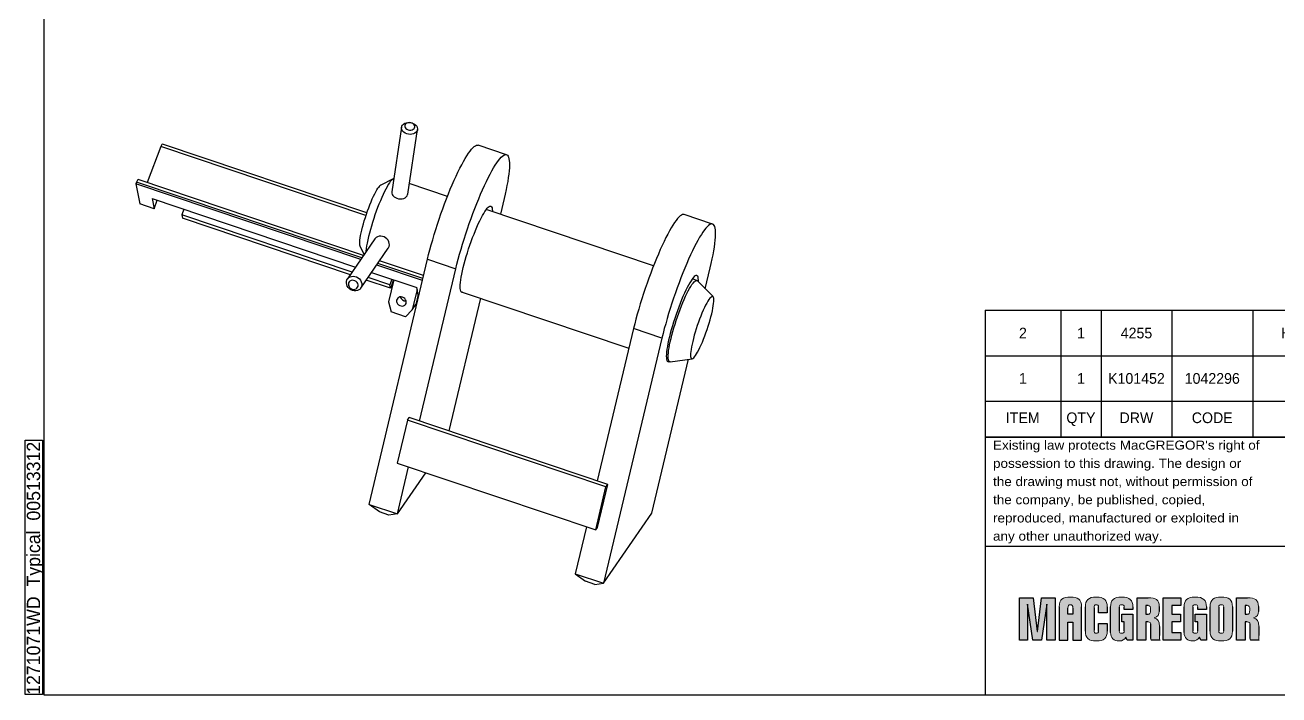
# Model space of a CAD drawing. Header units: millimetres. Extents: x 8 to 2090, y 25 to 1460.
# Drawn here: x 8 to 1248, y 25 to 687 of the extents above; entities that cross this region are included whole.
import ezdxf

# ---------------------------------------------------------------- set-up
doc = ezdxf.new("R2010")
doc.units = ezdxf.units.MM
doc.header["$LTSCALE"] = 5
doc.layers.add('AM_0', color=7, linetype='Continuous', lineweight=25)
doc.layers.add('AM_6', color=2, linetype='Continuous')
doc.layers.add('AM_8', color=1, linetype='Continuous')
doc.styles.add('SLDTEXTSTYLE0', font='ARIAL.TTF', dxfattribs={"width": 0.948})
doc.styles.add('SLDTEXTSTYLE4', font='ARIAL.TTF', dxfattribs={"width": 1.061948})

# ---------------------------------------------------------------- blocks, each defined once
blk = doc.blocks.new('SW_NOTE_0')
at = {"layer": 'AM_6', "color": 0}
for p, q in [((-18.8, 0.2), (-18.8, 251.9)), ((-18.8, 251.9), (-1.4, 251.9)), ((-1.4, 251.9), (-1.4, 0.2)), ((-1.4, 0.2), (-18.8, 0.2))]:
    blk.add_line(p, q, dxfattribs=at)
at = {"layer": 'AM_6', "color": 0, "insert": (-17.1, 0), "char_height": 13.229, "attachment_point": 1, "rotation": 90, "style": 'SLDTEXTSTYLE0'}
blk.add_mtext('1271071WD_Typical_00513312', dxfattribs=at)
blk = doc.blocks.new('SW_TABLEANNOTATION_1')
at = {"layer": 'AM_0', "color": 0}
for p, q in [((0, 89.9), (0, 45)), ((0, 89.9), (75, 89.9)), ((75, 89.9), (75, 45)), ((75, 89.9), (115, 89.9)), ((115, 89.9), (115, 45)), ((115, 89.9), (185, 89.9)), ((185, 89.9), (185, 45)), ((185, 89.9), (265, 89.9)), ((265, 89.9), (265, 45)), ((265, 89.9), (490, 89.9)), ((490, 89.9), (490, 45)), ((490, 89.9), (610, 89.9)), ((610, 89.9), (610, 45)), ((610, 89.9), (870, 89.9)), ((870, 89.9), (870, 45)), ((870, 89.9), (967.5, 89.9)), ((967.5, 89.9), (967.5, 45)), ((967.5, 89.9), (1032.5, 89.9)), ((1032.5, 89.9), (1032.5, 45)), ((1032.5, 89.9), (1117.5, 89.9)), ((1117.5, 89.9), (1117.5, 45)), ((0, 45), (0, 0)), ((0, 45), (75, 45)), ((75, 45), (75, 0)), ((75, 45), (115, 45)), ((115, 45), (115, 0)), ((115, 45), (185, 45)), ((185, 45), (185, 0)), ((185, 45), (265, 45)), ((265, 45), (265, 0)), ((265, 45), (490, 45)), ((490, 45), (490, 0)), ((490, 45), (610, 45)), ((610, 45), (610, 0)), ((610, 45), (870, 45)), ((870, 45), (870, 0)), ((870, 45), (967.5, 45)), ((967.5, 45), (967.5, 0)), ((967.5, 45), (1032.5, 45)), ((1032.5, 45), (1032.5, 0)), ((1032.5, 45), (1117.5, 45)), ((1117.5, 45), (1117.5, 0)), ((0, 0), (0, -35.5)), ((0, 0), (75, 0)), ((75, 0), (75, -35.5)), ((75, 0), (115, 0)), ((115, 0), (115, -35.5)), ((115, 0), (185, 0)), ((185, 0), (185, -35.5)), ((185, 0), (265, 0)), ((265, 0), (265, -35.5)), ((265, 0), (490, 0)), ((490, 0), (490, -35.5)), ((490, 0), (610, 0)), ((610, 0), (610, -35.5)), ((610, 0), (870, 0)), ((870, 0), (870, -35.5)), ((870, 0), (967.5, 0)), ((967.5, 0), (967.5, -35.5)), ((967.5, 0), (1032.5, 0)), ((1032.5, 0), (1032.5, -35.5)), ((1032.5, 0), (1117.5, 0)), ((1117.5, 0), (1117.5, -35.5)), ((0, -35.5), (75, -35.5)), ((75, -35.5), (115, -35.5)), ((115, -35.5), (185, -35.5)), ((185, -35.5), (265, -35.5)), ((265, -35.5), (490, -35.5)), ((490, -35.5), (610, -35.5)), ((610, -35.5), (870, -35.5)), ((870, -35.5), (967.5, -35.5)), ((967.5, -35.5), (1032.5, -35.5)), ((1032.5, -35.5), (1117.5, -35.5))]:
    blk.add_line(p, q, dxfattribs=at)
at = {"layer": 'AM_0', "color": 0, "attachment_point": 1, "style": 'SLDTEXTSTYLE0'}
for s, insert, char_height in [('2', (33.6, 72.7), 10.6), ('1', (91.1, 72.7), 10.6), ('4255', (134.3, 72.7), 10.58), ('HOLD-DOWN ASSEMBLY', (293.2, 72.7), 10.583), ('4255-L', (528, 72.7), 10.58), ('LONGITUDINAL COAMING', (652.2, 72.7), 10.583), ('27.6', (986.3, 72.7), 10.58), ('M', (1069.1, 72.7), 10.6), ('1', (33.6, 27.8), 10.6), ('1', (91.1, 27.8), 10.6), ('K101452', (121.8, 27.8), 10.58), ('1042296', (197.6, 27.8), 10.58), ('PIN', (365.7, 27.8), 10.58), ('K101452-', (519.4, 27.8), 10.58), ('15.6', (986.3, 27.8), 10.58), ('M', (1069.1, 27.8), 10.6), ('ITEM', (20.6, -11.1), 10.58), ('QTY', (80.5, -11.1), 10.58), ('DRW', (133.1, -11.1), 10.58), ('CODE', (204.6, -11.1), 10.58), ('DESCRIPTION', (329.3, -11.1), 10.583), ('TYPE', (531.6, -11.1), 10.58), ('SIZE / DIMENSIONS', (673.8, -11.1), 10.583), ('MATERIAL', (883.5, -11.1), 10.58), ('Weight', (978.1, -11.1), 10.58), ('DELIVERY', (1040.1, -11.1), 10.58)]:
    blk.add_mtext(s, dxfattribs=dict(at, insert=insert, char_height=char_height))

msp = doc.modelspace()

# ---------------------------------------------------------------- hatches: boundary and pattern name
at = {"layer": 'AM_8'}
for points in [[(1005.07, 120.82), (1009.23, 87.67), (1009.35, 87.67), (1013.33, 120.82), (1026.92, 120.82), (1026.92, 79), (1018.83, 79), (1018.83, 114.73), (1018.72, 114.73), (1013.45, 79), (1004.95, 79), (999.68, 114.73), (999.57, 114.73), (999.57, 79), (991.48, 79), (991.48, 120.82)], [(1133.79, 79), (1133.79, 120.82), (1151.36, 120.82), (1151.36, 113.21), (1142.34, 113.21), (1142.34, 104.66), (1150.95, 104.66), (1150.95, 97.04), (1142.34, 97.04), (1142.34, 86.62), (1151.36, 86.62), (1151.36, 79)]]:
    msp.add_hatch(color=256, dxfattribs=at).paths.add_polyline_path(points, flags=0)
h = msp.add_hatch(color=256, dxfattribs=at)
edge = h.paths.add_edge_path(flags=0)
edge.add_spline(control_points=[(1053.02, 111.83), (1053.02, 119.72), (1049.47, 121.64), (1041.97, 121.64)], knot_values=[9, 9, 9, 9, 10, 10, 10, 10], weights=[1, 1, 1, 1], degree=3, periodic=0)
edge.add_spline(control_points=[(1041.97, 121.64), (1034.45, 121.64), (1030.95, 119.72), (1030.95, 111.83)], knot_values=[0, 0, 0, 0, 1, 1, 1, 1], weights=[1, 1, 1, 1], degree=3, periodic=0)
edge.add_line((1030.95, 111.83), (1030.95, 108.94))
edge.add_line((1030.95, 108.94), (1030.95, 79.01))
edge.add_line((1030.95, 79.01), (1039.5, 79.01))
edge.add_line((1039.5, 79.01), (1039.5, 96.85))
edge.add_line((1039.5, 96.85), (1044.41, 96.85))
edge.add_line((1044.41, 96.85), (1044.41, 79.01))
edge.add_line((1044.41, 79.01), (1053.02, 79.01))
edge.add_line((1053.02, 79.01), (1053.02, 111.83))
edge = h.paths.add_edge_path(flags=0)
edge.add_spline(control_points=[(1039.5, 110.57), (1039.5, 113.49), (1040.2, 114.06), (1041.97, 114.06)], knot_values=[2, 2, 2, 2, 3, 3, 3, 3], weights=[1, 1, 1, 1], degree=3, periodic=0)
edge.add_spline(control_points=[(1041.97, 114.06), (1043.72, 114.06), (1044.41, 113.49), (1044.41, 110.57)], knot_values=[3, 3, 3, 3, 4, 4, 4, 4], weights=[1, 1, 1, 1], degree=3, periodic=0)
edge.add_line((1044.41, 110.57), (1044.41, 104.58))
edge.add_line((1044.41, 104.58), (1039.5, 104.58))
edge.add_line((1039.5, 104.58), (1039.5, 110.57))
h = msp.add_hatch(color=256, dxfattribs=at)
edge = h.paths.add_edge_path(flags=0)
edge.add_spline(control_points=[(1067.62, 78.18), (1059.83, 78.18), (1056.84, 81.11), (1056.84, 88.02)], knot_values=[14, 14, 14, 14, 15, 15, 15, 15], weights=[1, 1, 1, 1], degree=3, periodic=0)
edge.add_line((1056.84, 88.02), (1056.84, 111.8))
edge.add_spline(control_points=[(1056.84, 111.8), (1056.84, 118.71), (1059.83, 121.64), (1067.62, 121.64)], knot_values=[0, 0, 0, 0, 1, 1, 1, 1], weights=[1, 1, 1, 1], degree=3, periodic=0)
edge.add_spline(control_points=[(1067.62, 121.64), (1075.41, 121.64), (1078.39, 118.71), (1078.39, 111.8)], knot_values=[1, 1, 1, 1, 2, 2, 2, 2], weights=[1, 1, 1, 1], degree=3, periodic=0)
edge.add_line((1078.39, 111.8), (1078.39, 105.89))
edge.add_line((1078.39, 105.89), (1069.84, 105.89))
edge.add_line((1069.84, 105.89), (1069.84, 112.15))
edge.add_spline(control_points=[(1069.84, 112.15), (1069.84, 113.38), (1068.79, 114.03), (1067.62, 114.03)], knot_values=[5, 5, 5, 5, 6, 6, 6, 6], weights=[1, 1, 1, 1], degree=3, periodic=0)
edge.add_spline(control_points=[(1067.62, 114.03), (1066.09, 114.03), (1065.39, 113.38), (1065.39, 111.1)], knot_values=[6, 6, 6, 6, 7, 7, 7, 7], weights=[1, 1, 1, 1], degree=3, periodic=0)
edge.add_line((1065.39, 111.1), (1065.39, 88.73))
edge.add_spline(control_points=[(1065.39, 88.73), (1065.39, 86.44), (1066.09, 85.8), (1067.62, 85.8)], knot_values=[8, 8, 8, 8, 9, 9, 9, 9], weights=[1, 1, 1, 1], degree=3, periodic=0)
edge.add_spline(control_points=[(1067.62, 85.8), (1068.79, 85.8), (1069.84, 86.44), (1069.84, 87.67)], knot_values=[9, 9, 9, 9, 10, 10, 10, 10], weights=[1, 1, 1, 1], degree=3, periodic=0)
edge.add_line((1069.84, 87.67), (1069.84, 95.4))
edge.add_line((1069.84, 95.4), (1078.39, 95.4))
edge.add_line((1078.39, 95.4), (1078.39, 88.02))
edge.add_spline(control_points=[(1078.39, 88.02), (1078.39, 81.11), (1075.41, 78.18), (1067.62, 78.18)], knot_values=[13, 13, 13, 13, 14, 14, 14, 14], weights=[1, 1, 1, 1], degree=3, periodic=0)
h = msp.add_hatch(color=256, dxfattribs=at)
edge = h.paths.add_edge_path(flags=0)
edge.add_spline(control_points=[(1092.8, 85.8), (1094.56, 85.8), (1095.26, 86.44), (1095.26, 88.08)], knot_values=[14, 14, 14, 14, 15, 15, 15, 15], weights=[1, 1, 1, 1], degree=3, periodic=0)
edge.add_line((1095.26, 88.08), (1095.26, 97.04))
edge.add_line((1095.26, 97.04), (1092.74, 97.04))
edge.add_line((1092.74, 97.04), (1092.74, 104.66))
edge.add_line((1092.74, 104.66), (1103.81, 104.66))
edge.add_line((1103.81, 104.66), (1103.81, 79))
edge.add_line((1103.81, 79), (1098.25, 79))
edge.add_line((1098.25, 79), (1097.02, 82.05))
edge.add_spline(control_points=[(1097.02, 82.05), (1095.26, 79.47), (1093.79, 78.18), (1090.11, 78.18)], knot_values=[2, 2, 2, 2, 3, 3, 3, 3], weights=[1, 1, 1, 1], degree=3, periodic=0)
edge.add_spline(control_points=[(1090.11, 78.18), (1085.13, 78.18), (1081.79, 81.11), (1081.79, 86.44)], knot_values=[3, 3, 3, 3, 4, 4, 4, 4], weights=[1, 1, 1, 1], degree=3, periodic=0)
edge.add_line((1081.79, 86.44), (1081.79, 111.8))
edge.add_spline(control_points=[(1081.79, 111.8), (1081.79, 118.71), (1084.78, 121.64), (1092.57, 121.64)], knot_values=[5, 5, 5, 5, 6, 6, 6, 6], weights=[1, 1, 1, 1], degree=3, periodic=0)
edge.add_spline(control_points=[(1092.57, 121.64), (1100.82, 121.64), (1103.81, 118.71), (1103.81, 111.8)], knot_values=[6, 6, 6, 6, 7, 7, 7, 7], weights=[1, 1, 1, 1], degree=3, periodic=0)
edge.add_line((1103.81, 111.8), (1103.81, 109.22))
edge.add_line((1103.81, 109.22), (1095.26, 109.22))
edge.add_line((1095.26, 109.22), (1095.26, 111.74))
edge.add_spline(control_points=[(1095.26, 111.74), (1095.26, 113.38), (1094.56, 114.03), (1092.8, 114.03)], knot_values=[10, 10, 10, 10, 11, 11, 11, 11], weights=[1, 1, 1, 1], degree=3, periodic=0)
edge.add_spline(control_points=[(1092.8, 114.03), (1091.04, 114.03), (1090.34, 113.38), (1090.34, 111.74)], knot_values=[11, 11, 11, 11, 12, 12, 12, 12], weights=[1, 1, 1, 1], degree=3, periodic=0)
edge.add_line((1090.34, 111.74), (1090.34, 88.08))
edge.add_spline(control_points=[(1090.34, 88.08), (1090.34, 86.44), (1091.04, 85.8), (1092.8, 85.8)], knot_values=[13, 13, 13, 13, 14, 14, 14, 14], weights=[1, 1, 1, 1], degree=3, periodic=0)
h = msp.add_hatch(color=256, dxfattribs=at)
edge = h.paths.add_edge_path(flags=0)
edge.add_spline(control_points=[(1121.55, 94.93), (1121.55, 96.34), (1120.56, 97.04), (1118.8, 97.04)], knot_values=[12, 12, 12, 12, 13, 13, 13, 13], weights=[1, 1, 1, 1], degree=3, periodic=0)
edge.add_line((1118.8, 97.04), (1116.63, 97.04))
edge.add_line((1116.63, 97.04), (1116.63, 79))
edge.add_line((1116.63, 79), (1108.08, 79))
edge.add_line((1108.08, 79), (1108.08, 120.82))
edge.add_line((1108.08, 120.82), (1119.04, 120.82))
edge.add_spline(control_points=[(1119.04, 120.82), (1126.53, 120.82), (1129.87, 118.95), (1129.87, 112.27)], knot_values=[2, 2, 2, 2, 3, 3, 3, 3], weights=[1, 1, 1, 1], degree=3, periodic=0)
edge.add_line((1129.87, 112.27), (1129.87, 107.29))
edge.add_spline(control_points=[(1129.87, 107.29), (1129.87, 104.77), (1128.82, 101.61), (1124.95, 101.03)], knot_values=[4, 4, 4, 4, 5, 5, 5, 5], weights=[1, 1, 1, 1], degree=3, periodic=0)
edge.add_line((1124.95, 101.03), (1124.95, 100.91))
edge.add_spline(control_points=[(1124.95, 100.91), (1128.46, 100.32), (1130.1, 97.98), (1130.1, 92.65)], knot_values=[6, 6, 6, 6, 7, 7, 7, 7], weights=[1, 1, 1, 1], degree=3, periodic=0)
edge.add_line((1130.1, 92.65), (1130.1, 83.57))
edge.add_spline(control_points=[(1130.1, 83.57), (1130.1, 80.35), (1130.1, 79.65), (1130.69, 79)], knot_values=[8, 8, 8, 8, 9, 9, 9, 9], weights=[1, 1, 1, 1], degree=3, periodic=0)
edge.add_line((1130.69, 79), (1122.08, 79))
edge.add_spline(control_points=[(1122.08, 79), (1121.73, 79.65), (1121.55, 80.23), (1121.55, 80.7)], knot_values=[10, 10, 10, 10, 11, 11, 11, 11], weights=[1, 1, 1, 1], degree=3, periodic=0)
edge.add_line((1121.55, 80.7), (1121.55, 94.93))
edge = h.paths.add_edge_path(flags=0)
edge.add_spline(control_points=[(1118.8, 104.66), (1120.62, 104.66), (1121.32, 105.24), (1121.32, 108.93)], knot_values=[1, 1, 1, 1, 2, 2, 2, 2], weights=[1, 1, 1, 1], degree=3, periodic=0)
edge.add_spline(control_points=[(1121.32, 108.93), (1121.32, 112.39), (1120.85, 113.21), (1118.8, 113.21)], knot_values=[2, 2, 2, 2, 3, 3, 3, 3], weights=[1, 1, 1, 1], degree=3, periodic=0)
edge.add_line((1118.8, 113.21), (1116.63, 113.21))
edge.add_line((1116.63, 113.21), (1116.63, 104.66))
edge.add_line((1116.63, 104.66), (1118.8, 104.66))
h = msp.add_hatch(color=256, dxfattribs=at)
edge = h.paths.add_edge_path(flags=0)
edge.add_spline(control_points=[(1165.59, 85.8), (1167.35, 85.8), (1168.05, 86.44), (1168.05, 88.08)], knot_values=[14, 14, 14, 14, 15, 15, 15, 15], weights=[1, 1, 1, 1], degree=3, periodic=0)
edge.add_line((1168.05, 88.08), (1168.05, 97.04))
edge.add_line((1168.05, 97.04), (1165.54, 97.04))
edge.add_line((1165.54, 97.04), (1165.54, 104.66))
edge.add_line((1165.54, 104.66), (1176.6, 104.66))
edge.add_line((1176.6, 104.66), (1176.6, 79))
edge.add_line((1176.6, 79), (1171.04, 79))
edge.add_line((1171.04, 79), (1169.81, 82.05))
edge.add_spline(control_points=[(1169.81, 82.05), (1168.05, 79.47), (1166.59, 78.18), (1162.9, 78.18)], knot_values=[2, 2, 2, 2, 3, 3, 3, 3], weights=[1, 1, 1, 1], degree=3, periodic=0)
edge.add_spline(control_points=[(1162.9, 78.18), (1157.92, 78.18), (1154.58, 81.11), (1154.58, 86.44)], knot_values=[3, 3, 3, 3, 4, 4, 4, 4], weights=[1, 1, 1, 1], degree=3, periodic=0)
edge.add_line((1154.58, 86.44), (1154.58, 111.8))
edge.add_spline(control_points=[(1154.58, 111.8), (1154.58, 118.71), (1157.57, 121.64), (1165.36, 121.64)], knot_values=[5, 5, 5, 5, 6, 6, 6, 6], weights=[1, 1, 1, 1], degree=3, periodic=0)
edge.add_spline(control_points=[(1165.36, 121.64), (1173.62, 121.64), (1176.6, 118.71), (1176.6, 111.8)], knot_values=[6, 6, 6, 6, 7, 7, 7, 7], weights=[1, 1, 1, 1], degree=3, periodic=0)
edge.add_line((1176.6, 111.8), (1176.6, 109.22))
edge.add_line((1176.6, 109.22), (1168.05, 109.22))
edge.add_line((1168.05, 109.22), (1168.05, 111.74))
edge.add_spline(control_points=[(1168.05, 111.74), (1168.05, 113.38), (1167.35, 114.03), (1165.59, 114.03)], knot_values=[10, 10, 10, 10, 11, 11, 11, 11], weights=[1, 1, 1, 1], degree=3, periodic=0)
edge.add_spline(control_points=[(1165.59, 114.03), (1163.84, 114.03), (1163.13, 113.38), (1163.13, 111.74)], knot_values=[11, 11, 11, 11, 12, 12, 12, 12], weights=[1, 1, 1, 1], degree=3, periodic=0)
edge.add_line((1163.13, 111.74), (1163.13, 88.08))
edge.add_spline(control_points=[(1163.13, 88.08), (1163.13, 86.44), (1163.84, 85.8), (1165.59, 85.8)], knot_values=[13, 13, 13, 13, 14, 14, 14, 14], weights=[1, 1, 1, 1], degree=3, periodic=0)
h = msp.add_hatch(color=256, dxfattribs=at)
edge = h.paths.add_edge_path(flags=0)
edge.add_spline(control_points=[(1191.3, 78.18), (1183.81, 78.18), (1180.29, 80.18), (1180.29, 88.02)], knot_values=[4, 4, 4, 4, 5, 5, 5, 5], weights=[1, 1, 1, 1], degree=3, periodic=0)
edge.add_line((1180.29, 88.02), (1180.29, 111.8))
edge.add_spline(control_points=[(1180.29, 111.8), (1180.29, 119.65), (1183.81, 121.64), (1191.3, 121.64)], knot_values=[0, 0, 0, 0, 1, 1, 1, 1], weights=[1, 1, 1, 1], degree=3, periodic=0)
edge.add_spline(control_points=[(1191.3, 121.64), (1198.8, 121.64), (1202.31, 119.65), (1202.31, 111.8)], knot_values=[1, 1, 1, 1, 2, 2, 2, 2], weights=[1, 1, 1, 1], degree=3, periodic=0)
edge.add_line((1202.31, 111.8), (1202.31, 88.02))
edge.add_spline(control_points=[(1202.31, 88.02), (1202.31, 80.18), (1198.8, 78.18), (1191.3, 78.18)], knot_values=[3, 3, 3, 3, 4, 4, 4, 4], weights=[1, 1, 1, 1], degree=3, periodic=0)
edge = h.paths.add_edge_path(flags=0)
edge.add_spline(control_points=[(1193.76, 111.74), (1193.76, 113.38), (1193.06, 114.03), (1191.3, 114.03)], knot_values=[3, 3, 3, 3, 4, 4, 4, 4], weights=[1, 1, 1, 1], degree=3, periodic=0)
edge.add_spline(control_points=[(1191.3, 114.03), (1189.55, 114.03), (1188.84, 113.38), (1188.84, 111.74)], knot_values=[4, 4, 4, 4, 5, 5, 5, 5], weights=[1, 1, 1, 1], degree=3, periodic=0)
edge.add_line((1188.84, 111.74), (1188.84, 88.08))
edge.add_spline(control_points=[(1188.84, 88.08), (1188.84, 86.44), (1189.55, 85.8), (1191.3, 85.8)], knot_values=[0, 0, 0, 0, 1, 1, 1, 1], weights=[1, 1, 1, 1], degree=3, periodic=0)
edge.add_spline(control_points=[(1191.3, 85.8), (1193.06, 85.8), (1193.76, 86.44), (1193.76, 88.08)], knot_values=[1, 1, 1, 1, 2, 2, 2, 2], weights=[1, 1, 1, 1], degree=3, periodic=0)
edge.add_line((1193.76, 88.08), (1193.76, 111.74))
h = msp.add_hatch(color=256, dxfattribs=at)
edge = h.paths.add_edge_path(flags=0)
edge.add_spline(control_points=[(1219.76, 94.93), (1219.76, 96.34), (1218.77, 97.04), (1217.01, 97.04)], knot_values=[12, 12, 12, 12, 13, 13, 13, 13], weights=[1, 1, 1, 1], degree=3, periodic=0)
edge.add_line((1217.01, 97.04), (1214.85, 97.04))
edge.add_line((1214.85, 97.04), (1214.85, 79))
edge.add_line((1214.85, 79), (1206.29, 79))
edge.add_line((1206.29, 79), (1206.29, 120.82))
edge.add_line((1206.29, 120.82), (1217.25, 120.82))
edge.add_spline(control_points=[(1217.25, 120.82), (1224.74, 120.82), (1228.08, 118.95), (1228.08, 112.27)], knot_values=[2, 2, 2, 2, 3, 3, 3, 3], weights=[1, 1, 1, 1], degree=3, periodic=0)
edge.add_line((1228.08, 112.27), (1228.08, 107.29))
edge.add_spline(control_points=[(1228.08, 107.29), (1228.08, 104.77), (1227.03, 101.61), (1223.16, 101.03)], knot_values=[4, 4, 4, 4, 5, 5, 5, 5], weights=[1, 1, 1, 1], degree=3, periodic=0)
edge.add_line((1223.16, 101.03), (1223.16, 100.91))
edge.add_spline(control_points=[(1223.16, 100.91), (1226.68, 100.32), (1228.32, 97.98), (1228.32, 92.65)], knot_values=[6, 6, 6, 6, 7, 7, 7, 7], weights=[1, 1, 1, 1], degree=3, periodic=0)
edge.add_line((1228.32, 92.65), (1228.32, 83.57))
edge.add_spline(control_points=[(1228.32, 83.57), (1228.32, 80.35), (1228.32, 79.65), (1228.9, 79)], knot_values=[8, 8, 8, 8, 9, 9, 9, 9], weights=[1, 1, 1, 1], degree=3, periodic=0)
edge.add_line((1228.9, 79), (1220.29, 79))
edge.add_spline(control_points=[(1220.29, 79), (1219.94, 79.65), (1219.76, 80.23), (1219.76, 80.7)], knot_values=[10, 10, 10, 10, 11, 11, 11, 11], weights=[1, 1, 1, 1], degree=3, periodic=0)
edge.add_line((1219.76, 80.7), (1219.76, 94.93))
edge = h.paths.add_edge_path(flags=0)
edge.add_spline(control_points=[(1217.01, 104.66), (1218.83, 104.66), (1219.53, 105.24), (1219.53, 108.93)], knot_values=[1, 1, 1, 1, 2, 2, 2, 2], weights=[1, 1, 1, 1], degree=3, periodic=0)
edge.add_spline(control_points=[(1219.53, 108.93), (1219.53, 112.39), (1219.06, 113.21), (1217.01, 113.21)], knot_values=[2, 2, 2, 2, 3, 3, 3, 3], weights=[1, 1, 1, 1], degree=3, periodic=0)
edge.add_line((1217.01, 113.21), (1214.85, 113.21))
edge.add_line((1214.85, 113.21), (1214.85, 104.66))
edge.add_line((1214.85, 104.66), (1217.01, 104.66))

# ---------------------------------------------------------------- linework, layer by layer
at = {"color": 22, "linetype": 'Continuous', "lineweight": 18, "true_color": 0xe13800}
for points in [[(1041.97, 121.64), (1034.45, 121.64), (1030.95, 119.72), (1030.95, 111.83)], [(1039.5, 110.57), (1039.5, 113.49), (1040.2, 114.06), (1041.97, 114.06)], [(1053.02, 111.83), (1053.02, 119.72), (1049.47, 121.64), (1041.97, 121.64)], [(1041.97, 114.06), (1043.72, 114.06), (1044.41, 113.49), (1044.41, 110.57)], [(1056.84, 111.8), (1056.84, 118.71), (1059.83, 121.64), (1067.62, 121.64)], [(1067.62, 114.03), (1066.09, 114.03), (1065.39, 113.38), (1065.39, 111.1)], [(1067.62, 121.64), (1075.41, 121.64), (1078.39, 118.71), (1078.39, 111.8)], [(1069.84, 112.15), (1069.84, 113.38), (1068.79, 114.03), (1067.62, 114.03)], [(1081.79, 111.8), (1081.79, 118.71), (1084.78, 121.64), (1092.57, 121.64)], [(1092.8, 114.03), (1091.04, 114.03), (1090.34, 113.38), (1090.34, 111.74)], [(1092.57, 121.64), (1100.82, 121.64), (1103.81, 118.71), (1103.81, 111.8)], [(1095.26, 111.74), (1095.26, 113.38), (1094.56, 114.03), (1092.8, 114.03)], [(1121.32, 108.93), (1121.32, 112.39), (1120.85, 113.21), (1118.8, 113.21)], [(1119.04, 120.82), (1126.53, 120.82), (1129.87, 118.95), (1129.87, 112.27)], [(1154.58, 111.8), (1154.58, 118.71), (1157.57, 121.64), (1165.36, 121.64)], [(1165.59, 114.03), (1163.84, 114.03), (1163.13, 113.38), (1163.13, 111.74)], [(1165.36, 121.64), (1173.62, 121.64), (1176.6, 118.71), (1176.6, 111.8)], [(1168.05, 111.74), (1168.05, 113.38), (1167.35, 114.03), (1165.59, 114.03)], [(1180.29, 111.8), (1180.29, 119.65), (1183.81, 121.64), (1191.3, 121.64)], [(1191.3, 114.03), (1189.55, 114.03), (1188.84, 113.38), (1188.84, 111.74)], [(1191.3, 121.64), (1198.8, 121.64), (1202.31, 119.65), (1202.31, 111.8)], [(1193.76, 111.74), (1193.76, 113.38), (1193.06, 114.03), (1191.3, 114.03)], [(1219.53, 108.93), (1219.53, 112.39), (1219.06, 113.21), (1217.01, 113.21)], [(1217.25, 120.82), (1224.74, 120.82), (1228.08, 118.95), (1228.08, 112.27)], [(1118.8, 104.66), (1120.62, 104.66), (1121.32, 105.24), (1121.32, 108.93)], [(1129.87, 107.29), (1129.87, 104.77), (1128.82, 101.61), (1124.95, 101.03)], [(1124.95, 100.91), (1128.46, 100.32), (1130.1, 97.98), (1130.1, 92.65)], [(1217.01, 104.66), (1218.83, 104.66), (1219.53, 105.24), (1219.53, 108.93)], [(1228.08, 107.29), (1228.08, 104.77), (1227.03, 101.61), (1223.16, 101.03)], [(1223.16, 100.91), (1226.68, 100.32), (1228.32, 97.98), (1228.32, 92.65)], [(1067.62, 78.18), (1059.83, 78.18), (1056.84, 81.11), (1056.84, 88.02)], [(1065.39, 88.73), (1065.39, 86.44), (1066.09, 85.8), (1067.62, 85.8)], [(1078.39, 88.02), (1078.39, 81.11), (1075.41, 78.18), (1067.62, 78.18)], [(1067.62, 85.8), (1068.79, 85.8), (1069.84, 86.44), (1069.84, 87.67)], [(1090.34, 88.08), (1090.34, 86.44), (1091.04, 85.8), (1092.8, 85.8)], [(1092.8, 85.8), (1094.56, 85.8), (1095.26, 86.44), (1095.26, 88.08)], [(1121.55, 94.93), (1121.55, 96.34), (1120.56, 97.04), (1118.8, 97.04)], [(1163.13, 88.08), (1163.13, 86.44), (1163.84, 85.8), (1165.59, 85.8)], [(1165.59, 85.8), (1167.35, 85.8), (1168.05, 86.44), (1168.05, 88.08)], [(1191.3, 78.18), (1183.81, 78.18), (1180.29, 80.18), (1180.29, 88.02)], [(1188.84, 88.08), (1188.84, 86.44), (1189.55, 85.8), (1191.3, 85.8)], [(1191.3, 85.8), (1193.06, 85.8), (1193.76, 86.44), (1193.76, 88.08)], [(1202.31, 88.02), (1202.31, 80.18), (1198.8, 78.18), (1191.3, 78.18)], [(1219.76, 94.93), (1219.76, 96.34), (1218.77, 97.04), (1217.01, 97.04)], [(1090.11, 78.18), (1085.13, 78.18), (1081.79, 81.11), (1081.79, 86.44)], [(1097.02, 82.05), (1095.26, 79.47), (1093.79, 78.18), (1090.11, 78.18)], [(1122.08, 79), (1121.73, 79.65), (1121.55, 80.23), (1121.55, 80.7)], [(1130.1, 83.57), (1130.1, 80.35), (1130.1, 79.65), (1130.69, 79)], [(1162.9, 78.18), (1157.92, 78.18), (1154.58, 81.11), (1154.58, 86.44)], [(1169.81, 82.05), (1168.05, 79.47), (1166.59, 78.18), (1162.9, 78.18)], [(1220.29, 79), (1219.94, 79.65), (1219.76, 80.23), (1219.76, 80.7)], [(1228.32, 83.57), (1228.32, 80.35), (1228.32, 79.65), (1228.9, 79)]]:
    msp.add_open_spline(points, degree=3, dxfattribs=at)
at = {"layer": 'AM_0'}
for p, q in [((26.34, 1460.01), (26.34, 24.91)), ((380.13, 586.39), (370.42, 522.57)), ((386.24, 520.17), (395.95, 583.98)), ((142.11, 567.18), (128.35, 531.63)), ((344.93, 498.94), (142.11, 567.18)), ((345.86, 501.71), (143.63, 569.75)), ((484.07, 559.2), (456.01, 568.64)), ((342.64, 459.53), (119.47, 534.62)), ((371.91, 535.3), (359.66, 529.01)), ((117.95, 532.04), (117.25, 530.24)), ((339.78, 455.37), (117.25, 530.24)), ((117.25, 530.24), (121.24, 510.5)), ((340.91, 457.02), (117.95, 532.04)), ((425.55, 517.85), (387.82, 530.55)), ((135.28, 505.78), (121.24, 510.5)), ((133.25, 515.8), (135.28, 505.78)), ((133.25, 515.8), (334.72, 448.02)), ((135.28, 505.78), (138.47, 514.04)), ((481.66, 515.75), (477.96, 500.22)), ((164.8, 505.19), (162.66, 499.68)), ((331.24, 442.96), (162.66, 499.68)), ((162.66, 499.68), (163.34, 496.34)), ((329.5, 440.43), (163.34, 496.34)), ((629.47, 449.24), (463.93, 504.94)), ((688, 490.59), (659.93, 500.04)), ((353.86, 475.85), (326.64, 436.27)), ((339.21, 468.23), (343.08, 460.17)), ((339.82, 427.2), (367.04, 466.79)), ((348.03, 213.27), (405.81, 455.71)), ((400.83, 434.83), (355.55, 450.07)), ((401.28, 436.71), (356.68, 451.72)), ((401.96, 439.57), (358.41, 454.23)), ((405.81, 455.71), (433.87, 446.27)), ((680.69, 426.6), (685.58, 447.14)), ((369.13, 427.1), (345.27, 435.13)), ((368.46, 430.44), (347.01, 437.65)), ((350.49, 442.71), (395.17, 427.68)), ((372.48, 435.31), (367.33, 413.68)), ((370.59, 435.95), (368.46, 430.44)), ((372.33, 435.36), (369.13, 427.1)), ((397.99, 295.7), (433.87, 446.27)), ((672.49, 434.77), (667.85, 436.33)), ((688.38, 418.76), (672.97, 434.46)), ((369.13, 427.1), (368.46, 430.44)), ((395.52, 425.97), (390.71, 405.81)), ((396.99, 418.69), (395.17, 427.68)), ((439.05, 423.63), (605.12, 367.75)), ((367.33, 413.68), (369.98, 403.6)), ((390.71, 405.81), (394.19, 410.87)), ((396.56, 420.81), (394.19, 410.87)), ((458.17, 417.2), (426.9, 285.98)), ((384.01, 398.88), (369.98, 403.6)), ((384.01, 398.88), (390.71, 405.81)), ((609.73, 387.1), (573.85, 236.53)), ((637.8, 377.66), (609.73, 387.1)), ((637.8, 377.66), (580.02, 135.22)), ((627.81, 204.71), (664.06, 356.82)), ((642.97, 355.02), (645.38, 354.21)), ((645.96, 354.16), (667.72, 357.36)), ((385.96, 296.64), (387.7, 299.16)), ((584.14, 233.07), (387.7, 299.16)), ((385.96, 296.64), (375.83, 254.1)), ((582.4, 230.55), (385.96, 296.64)), ((2075.04, 279.83), (957.54, 279.83)), ((957.54, 279.83), (957.56, 24.83)), ((375.83, 254.1), (572.27, 188.01)), ((376.1, 203.83), (387.17, 250.29)), ((376.1, 203.83), (404.12, 244.58)), ((572.27, 188.01), (582.4, 230.55)), ((574.01, 190.54), (584.14, 233.07)), ((582.4, 230.55), (584.14, 233.07)), ((348.03, 213.27), (376.1, 203.83)), ((358.26, 205.83), (348.03, 213.27)), ((367.61, 202.68), (358.26, 205.83)), ((376.1, 203.83), (367.61, 202.68)), ((580.02, 135.22), (627.81, 204.71)), ((563.03, 191.12), (551.96, 144.66)), ((572.27, 188.01), (574.01, 190.54)), ((957.55, 171.83), (1267.54, 171.85)), ((551.96, 144.66), (580.02, 135.22)), ((551.96, 144.66), (562.18, 137.22)), ((571.54, 134.07), (562.18, 137.22)), ((571.54, 134.07), (580.02, 135.22)), ((991.48, 79), (991.48, 120.82)), ((991.48, 120.82), (1005.07, 120.82)), ((999.68, 114.73), (999.57, 114.73)), ((999.57, 114.73), (999.57, 79)), ((1004.95, 79), (999.68, 114.73)), ((1005.07, 120.82), (1009.23, 87.67)), ((1009.35, 87.67), (1013.33, 120.82)), ((1013.33, 120.82), (1026.92, 120.82)), ((1018.72, 114.73), (1013.45, 79)), ((1018.83, 114.73), (1018.72, 114.73)), ((1018.83, 79), (1018.83, 114.73)), ((1026.92, 120.82), (1026.92, 79)), ((1030.95, 111.83), (1030.95, 108.94)), ((1053.02, 79.01), (1053.02, 111.83)), ((1056.84, 88.02), (1056.84, 111.8)), ((1069.84, 105.89), (1069.84, 112.15)), ((1078.39, 111.8), (1078.39, 105.89)), ((1081.79, 86.44), (1081.79, 111.8)), ((1090.34, 111.74), (1090.34, 88.08)), ((1095.26, 109.22), (1095.26, 111.74)), ((1103.81, 111.8), (1103.81, 109.22)), ((1108.08, 79), (1108.08, 120.82)), ((1108.08, 120.82), (1119.04, 120.82)), ((1118.8, 113.21), (1116.63, 113.21)), ((1116.63, 113.21), (1116.63, 104.66)), ((1129.87, 112.27), (1129.87, 107.29)), ((1133.79, 120.82), (1151.36, 120.82)), ((1133.79, 79), (1133.79, 120.82)), ((1151.36, 113.21), (1142.34, 113.21)), ((1142.34, 113.21), (1142.34, 104.66)), ((1151.36, 120.82), (1151.36, 113.21)), ((1154.58, 86.44), (1154.58, 111.8)), ((1163.13, 111.74), (1163.13, 88.08)), ((1168.05, 109.22), (1168.05, 111.74)), ((1176.6, 111.8), (1176.6, 109.22)), ((1180.29, 88.02), (1180.29, 111.8)), ((1188.84, 111.74), (1188.84, 88.08)), ((1193.76, 88.08), (1193.76, 111.74)), ((1202.31, 111.8), (1202.31, 88.02)), ((1206.29, 79), (1206.29, 120.82)), ((1206.29, 120.82), (1217.25, 120.82)), ((1217.01, 113.21), (1214.85, 113.21)), ((1214.85, 113.21), (1214.85, 104.66)), ((1228.08, 112.27), (1228.08, 107.29)), ((1030.95, 108.94), (1030.95, 79.01)), ((1039.5, 104.58), (1039.5, 110.57)), ((1044.41, 104.58), (1039.5, 104.58)), ((1044.41, 110.57), (1044.41, 104.58)), ((1065.39, 111.1), (1065.39, 88.73)), ((1078.39, 105.89), (1069.84, 105.89)), ((1092.74, 97.04), (1092.74, 104.66)), ((1092.74, 104.66), (1103.81, 104.66)), ((1103.81, 109.22), (1095.26, 109.22)), ((1103.81, 104.66), (1103.81, 79)), ((1116.63, 104.66), (1118.8, 104.66)), ((1124.95, 101.03), (1124.95, 100.91)), ((1142.34, 104.66), (1150.95, 104.66)), ((1150.95, 104.66), (1150.95, 97.04)), ((1165.54, 97.04), (1165.54, 104.66)), ((1165.54, 104.66), (1176.6, 104.66)), ((1176.6, 109.22), (1168.05, 109.22)), ((1176.6, 104.66), (1176.6, 79)), ((1214.85, 104.66), (1217.01, 104.66)), ((1223.16, 101.03), (1223.16, 100.91)), ((1009.23, 87.67), (1009.35, 87.67)), ((1039.5, 79.01), (1039.5, 96.85)), ((1039.5, 96.85), (1044.41, 96.85)), ((1044.41, 96.85), (1044.41, 79.01)), ((1069.84, 87.67), (1069.84, 95.4)), ((1069.84, 95.4), (1078.39, 95.4)), ((1078.39, 95.4), (1078.39, 88.02)), ((1095.26, 97.04), (1092.74, 97.04)), ((1095.26, 88.08), (1095.26, 97.04)), ((1118.8, 97.04), (1116.63, 97.04)), ((1116.63, 97.04), (1116.63, 79)), ((1121.55, 80.7), (1121.55, 94.93)), ((1130.1, 92.65), (1130.1, 83.57)), ((1150.95, 97.04), (1142.34, 97.04)), ((1142.34, 97.04), (1142.34, 86.62)), ((1168.05, 97.04), (1165.54, 97.04)), ((1168.05, 88.08), (1168.05, 97.04)), ((1217.01, 97.04), (1214.85, 97.04)), ((1214.85, 97.04), (1214.85, 79)), ((1219.76, 80.7), (1219.76, 94.93)), ((1228.32, 92.65), (1228.32, 83.57)), ((999.57, 79), (991.48, 79)), ((1013.45, 79), (1004.95, 79)), ((1026.92, 79), (1018.83, 79)), ((1030.95, 79.01), (1039.5, 79.01)), ((1044.41, 79.01), (1053.02, 79.01)), ((1098.25, 79), (1097.02, 82.05)), ((1103.81, 79), (1098.25, 79)), ((1116.63, 79), (1108.08, 79)), ((1130.69, 79), (1122.08, 79)), ((1151.36, 79), (1133.79, 79)), ((1142.34, 86.62), (1151.36, 86.62)), ((1151.36, 86.62), (1151.36, 79)), ((1171.04, 79), (1169.81, 82.05)), ((1176.6, 79), (1171.04, 79)), ((1214.85, 79), (1206.29, 79)), ((1228.9, 79), (1220.29, 79)), ((26.34, 24.91), (2075.04, 24.91)), ((957.56, 24.91), (2075.04, 24.91))]:
    msp.add_line(p, q, dxfattribs=at)
at = {"layer": 'AM_0', "flags": 128}
for points in [[(385.34, 579.88), (383.79, 580.54), (382.44, 581.43), (381.36, 582.48), (380.59, 583.67), (380.16, 584.92), (380.11, 586.19), (380.42, 587.41), (381.09, 588.53), (382.09, 589.49), (383.36, 590.25), (384.86, 590.77), (386.5, 591.03), (388.21, 591.02), (389.92, 590.73), (391.54, 590.19), (392.99, 589.41), (394.22, 588.43), (395.15, 587.31), (395.75, 586.08), (395.99, 584.81), (395.86, 583.56), (395.37, 582.38), (394.53, 581.34), (393.39, 580.47), (391.99, 579.83), (390.42, 579.44), (388.73, 579.31), (387.01, 579.46), (385.34, 579.88)], [(386.66, 583.91), (387.98, 583.6), (389.34, 583.57), (390.61, 583.81), (391.73, 584.3), (392.59, 585.01), (393.13, 585.88), (393.32, 586.85), (393.15, 587.85), (392.61, 588.8), (391.76, 589.64), (390.66, 590.29), (389.39, 590.72), (388.04, 590.89), (386.71, 590.79), (385.5, 590.42), (384.51, 589.82), (383.8, 589.02), (383.43, 588.09), (383.42, 587.09), (383.78, 586.11), (384.48, 585.21), (385.46, 584.45), (386.66, 583.91)], [(405.81, 455.71), (406.95, 460.37), (408.2, 465.17), (409.53, 470.07), (410.95, 475.06), (412.45, 480.11), (414.03, 485.21), (415.67, 490.33), (417.37, 495.45), (419.13, 500.55), (420.93, 505.61), (422.77, 510.6), (424.63, 515.51), (426.52, 520.31), (428.43, 524.98), (430.33, 529.5), (432.24, 533.86), (434.13, 538.03), (436.01, 541.99), (437.86, 545.74), (439.67, 549.25), (441.44, 552.5), (443.16, 555.5), (444.83, 558.21), (446.43, 560.63), (447.95, 562.75), (449.4, 564.56), (450.77, 566.06), (452.04, 567.23), (453.22, 568.07), (454.3, 568.58), (455.27, 568.76), (456.01, 568.64)], [(433.87, 446.27), (435.02, 450.93), (436.26, 455.73), (437.59, 460.63), (439.02, 465.62), (440.52, 470.67), (442.09, 475.77), (443.73, 480.89), (445.44, 486.01), (447.19, 491.11), (448.99, 496.17), (450.83, 501.16), (452.7, 506.07), (454.59, 510.87), (456.49, 515.54), (458.4, 520.06), (460.3, 524.42), (462.2, 528.59), (464.07, 532.55), (465.92, 536.3), (467.74, 539.81), (469.51, 543.06), (471.23, 546.05), (472.89, 548.77), (474.49, 551.19), (476.02, 553.31), (477.46, 555.12), (478.83, 556.62), (480.1, 557.79), (481.28, 558.63), (482.36, 559.14), (483.33, 559.32), (484.19, 559.16), (484.94, 558.66), (485.58, 557.84), (486.09, 556.68), (486.48, 555.2), (486.75, 553.4), (486.9, 551.29), (486.92, 548.89), (486.82, 546.19), (486.59, 543.21), (486.24, 539.96), (485.76, 536.47), (485.17, 532.73), (484.46, 528.78), (483.63, 524.61), (482.7, 520.27), (481.66, 515.75)], [(339.21, 468.23), (339.05, 468.64), (338.84, 469.68), (338.76, 471.03), (338.8, 472.67), (338.97, 474.6), (339.26, 476.79), (339.67, 479.21), (340.19, 481.85), (340.83, 484.66), (341.57, 487.63), (342.41, 490.71), (343.33, 493.87), (344.32, 497.09), (345.39, 500.32), (346.5, 503.53), (347.66, 506.68), (348.84, 509.74), (350.04, 512.67), (351.24, 515.45), (352.43, 518.04), (353.6, 520.41), (354.73, 522.54), (355.81, 524.41), (356.83, 525.99)], [(368.21, 531.35), (367.06, 529.58), (365.84, 527.51), (364.57, 525.18), (363.26, 522.61), (361.92, 519.8), (360.56, 516.79), (359.2, 513.6), (357.83, 510.26), (356.48, 506.8), (355.16, 503.24), (353.87, 499.61), (352.63, 495.94), (351.45, 492.27), (350.34, 488.63), (349.3, 485.03), (348.35, 481.53), (347.49, 478.13), (346.73, 474.88), (346.08, 471.79), (345.54, 468.9), (345.11, 466.23), (344.81, 463.8), (344.69, 462.52)], [(370.42, 522.57), (370.4, 522.38), (370.45, 521.11), (370.88, 519.85), (371.65, 518.67), (372.73, 517.61), (374.08, 516.73), (375.62, 516.06)], [(375.62, 516.06), (377.3, 515.65), (379.02, 515.5), (380.71, 515.62), (382.28, 516.01), (383.67, 516.66), (384.82, 517.52), (385.66, 518.57), (386.15, 519.74), (386.24, 520.17)], [(440.69, 423.08), (440.29, 422.99), (439.65, 423.09), (439.12, 423.53), (438.71, 424.29), (438.42, 425.38), (438.25, 426.79), (438.21, 428.5), (438.29, 430.5), (438.5, 432.78), (438.82, 435.31), (439.27, 438.08), (439.83, 441.07), (440.51, 444.25), (441.29, 447.6), (442.17, 451.09), (443.15, 454.69), (444.21, 458.38), (445.35, 462.13), (446.55, 465.91), (447.82, 469.68), (449.13, 473.43), (450.49, 477.11), (451.87, 480.7), (453.27, 484.18), (454.68, 487.51), (456.08, 490.67), (457.47, 493.63), (458.83, 496.38), (460.16, 498.89), (461.43, 501.13), (462.65, 503.1), (463.81, 504.78), (464.88, 506.15), (465.88, 507.2), (466.78, 507.93), (467.58, 508.33), (468.27, 508.4), (468.86, 508.13), (469.33, 507.53), (469.68, 506.6), (469.91, 505.35), (470.02, 503.79), (470.02, 502.89)], [(659.93, 500.04), (659.19, 500.15), (658.22, 499.97), (657.14, 499.46), (655.96, 498.62), (654.69, 497.45), (653.33, 495.96), (651.88, 494.14), (650.35, 492.02), (648.75, 489.6), (647.09, 486.89), (645.37, 483.9), (643.6, 480.64), (641.78, 477.13), (639.93, 473.38), (638.06, 469.42), (636.16, 465.25), (634.26, 460.89), (632.35, 456.37), (630.45, 451.7), (628.56, 446.9), (626.69, 441.99), (624.85, 437), (623.05, 431.94), (621.3, 426.84), (619.59, 421.72), (617.95, 416.6), (616.38, 411.5), (614.88, 406.45), (613.46, 401.46), (612.12, 396.56), (610.88, 391.76), (609.73, 387.1)], [(685.58, 447.14), (686.62, 451.66), (687.56, 456.01), (688.38, 460.17), (689.1, 464.12), (689.69, 467.86), (690.16, 471.35), (690.51, 474.6), (690.74, 477.58), (690.85, 480.28), (690.82, 482.69), (690.68, 484.79), (690.41, 486.59), (690.02, 488.07), (689.5, 489.23), (688.87, 490.05), (688.12, 490.55), (687.26, 490.71), (686.28, 490.53), (685.21, 490.02), (684.03, 489.18), (682.75, 488.01), (681.39, 486.51), (679.94, 484.7), (678.41, 482.58), (676.82, 480.16), (675.15, 477.44), (673.43, 474.45), (671.66, 471.2), (669.85, 467.69), (668, 463.94), (666.12, 459.98), (664.23, 455.81), (662.32, 451.45), (660.41, 446.93), (658.51, 442.26), (656.62, 437.46), (654.75, 432.55), (652.92, 427.56), (651.12, 422.5), (649.36, 417.4), (647.66, 412.28), (646.02, 407.16), (644.44, 402.06), (642.94, 397.01), (641.52, 392.02), (640.18, 387.12), (638.94, 382.32), (637.8, 377.66)], [(367.04, 466.79), (367.23, 467.07), (367.84, 468.44), (368.1, 469.94), (368, 471.5), (367.56, 473.05), (366.78, 474.53), (365.7, 475.85), (364.38, 476.96), (362.87, 477.81), (361.26, 478.36), (359.6, 478.57), (357.98, 478.45), (356.48, 477.99), (355.17, 477.22), (354.1, 476.18), (353.86, 475.85)], [(331.61, 424.93), (330.04, 425.63), (328.62, 426.62), (327.41, 427.84), (326.48, 429.25), (325.86, 430.77), (325.59, 432.34), (325.67, 433.88), (326.11, 435.32), (326.88, 436.59), (327.95, 437.64), (329.26, 438.41), (330.76, 438.86), (332.38, 438.99), (334.03, 438.77), (335.65, 438.23), (337.16, 437.38), (338.48, 436.27), (339.55, 434.94), (340.33, 433.47), (340.78, 431.91), (340.88, 430.35), (340.61, 428.85), (340.01, 427.49), (339.08, 426.32), (337.88, 425.41), (336.47, 424.79), (334.9, 424.5), (333.25, 424.55), (331.61, 424.93)], [(331.35, 426.22), (332.65, 425.95), (333.93, 426.02), (335.09, 426.42), (336.05, 427.12), (336.73, 428.07), (337.1, 429.19), (337.11, 430.41), (336.77, 431.64), (336.1, 432.78), (335.15, 433.75), (334, 434.47), (332.73, 434.9), (331.43, 435), (330.2, 434.76), (329.12, 434.21), (328.29, 433.38), (327.76, 432.33), (327.58, 431.15), (327.74, 429.91), (328.25, 428.72), (329.06, 427.65), (330.12, 426.8), (331.35, 426.22)], [(673.93, 433.49), (673.94, 435.18), (673.83, 436.74), (673.61, 437.99), (673.25, 438.92), (672.78, 439.52), (672.2, 439.79), (671.5, 439.72), (670.7, 439.32), (669.8, 438.59), (668.81, 437.54), (667.73, 436.17), (666.58, 434.49), (665.36, 432.52), (664.08, 430.28), (662.76, 427.77), (661.39, 425.02), (660.01, 422.06), (658.6, 418.9), (657.2, 415.57), (655.8, 412.09), (654.41, 408.5), (653.06, 404.82), (651.74, 401.07), (650.48, 397.3), (649.27, 393.52), (648.13, 389.78), (647.07, 386.08), (646.09, 382.48), (645.21, 378.99), (644.43, 375.64), (643.76, 372.46), (643.19, 369.47), (642.75, 366.7), (642.42, 364.17), (642.21, 361.89), (642.13, 359.89), (642.18, 358.18), (642.34, 356.77), (642.64, 355.69), (643.05, 354.92), (643.57, 354.48), (644.22, 354.38), (644.61, 354.47)], [(667.55, 430.64), (668.64, 432.12), (669.64, 433.29), (670.55, 434.13), (671.37, 434.65), (672.09, 434.83), (672.69, 434.68), (672.97, 434.46)], [(645.96, 354.16), (645.47, 354.18), (644.92, 354.5), (644.49, 355.15), (644.17, 356.13), (643.98, 357.42), (643.91, 359.02), (643.97, 360.91), (644.15, 363.09), (644.45, 365.52), (644.88, 368.19), (645.42, 371.08), (646.07, 374.17), (646.83, 377.42), (647.69, 380.81), (648.64, 384.32), (649.68, 387.91), (650.79, 391.56), (651.97, 395.23), (653.21, 398.9), (654.5, 402.52), (655.82, 406.09), (657.17, 409.55), (658.54, 412.89), (659.9, 416.08), (661.26, 419.09), (662.6, 421.9), (663.91, 424.47), (665.18, 426.8), (666.4, 428.87), (667.55, 430.64)], [(381.05, 418.26), (379.75, 418.52), (378.47, 418.45), (377.31, 418.06), (376.35, 417.36), (375.66, 416.41), (375.3, 415.28), (375.29, 414.06), (375.63, 412.83), (376.3, 411.7), (377.24, 410.73), (378.39, 410), (379.67, 409.57), (380.97, 409.47), (382.2, 409.71), (383.27, 410.26), (384.1, 411.09), (384.63, 412.14), (384.82, 413.33), (384.65, 414.56), (384.14, 415.75), (383.33, 416.82), (382.27, 417.67), (381.05, 418.26)], [(684.23, 415.84), (683.21, 414.26), (682.13, 412.39), (681, 410.26), (679.84, 407.89), (678.64, 405.29), (677.44, 402.52), (676.24, 399.58), (675.06, 396.52), (673.9, 393.37), (672.79, 390.17), (671.73, 386.94), (670.73, 383.72), (669.81, 380.56), (668.97, 377.47), (668.23, 374.51), (667.6, 371.69), (667.07, 369.06), (666.66, 366.64), (666.37, 364.45), (666.2, 362.52), (666.16, 360.87), (666.24, 359.53), (666.45, 358.49), (666.78, 357.78), (667.23, 357.41), (667.8, 357.37), (668.47, 357.67), (669.24, 358.31), (670.11, 359.27), (671.06, 360.55), (672.08, 362.13), (673.16, 364), (674.29, 366.13), (675.45, 368.51), (676.65, 371.1), (677.85, 373.87), (679.05, 376.81), (680.23, 379.87), (681.39, 383.02), (682.5, 386.22), (683.56, 389.45), (684.56, 392.67), (685.48, 395.83), (686.32, 398.92), (687.06, 401.88), (687.69, 404.7), (688.22, 407.33), (688.63, 409.76), (688.92, 411.94), (689.09, 413.87), (689.13, 415.52), (689.05, 416.87), (688.84, 417.9), (688.51, 418.61), (688.06, 418.98), (687.49, 419.02), (686.82, 418.72), (686.05, 418.08), (685.18, 417.12), (684.23, 415.84)]]:
    msp.add_lwpolyline(points, dxfattribs=at)
at = {"layer": 'AM_0'}
for centre, radius, start, end in [((146.99, 566.03), 5.02, 132.08631, 166.79081), ((122.83, 530.89), 5.02, 132.08631, 166.79081), ((377.03, 526.62), 10.01, 117.65897, 151.79089), ((364.53, 521.61), 8.86, 123.36291, 150.34351), ((384.2, 420.06), 5.54, 196.26074, 274.70636)]:
    msp.add_arc(centre, radius, start, end, dxfattribs=at)

# ---------------------------------------------------------------- block references
msp.add_blockref('SW_TABLEANNOTATION_1', (957.52, 315.36), dxfattribs=at)
at = {"layer": 'AM_6'}
msp.add_blockref('SW_NOTE_0', (26.42, 24.91), dxfattribs=at)

# ---------------------------------------------------------------- texts
at = {"layer": 'AM_6', "char_height": 9, "attachment_point": 1, "style": 'SLDTEXTSTYLE4'}
for s, insert in [("Existing law protects MacGREGOR's right of", (965.43, 276.39)), ('possession to this drawing. The design or', (965.43, 258.39)), ('the drawing must not, without permission of', (965.43, 240.39)), ('the company, be published, copied,', (965.43, 222.39)), ('reproduced, manufactured or exploited in', (965.43, 204.39)), ('any other unauthorized way.', (965.43, 186.39))]:
    msp.add_mtext(s, dxfattribs=dict(at, insert=insert))

doc.saveas('drawing.dxf')
